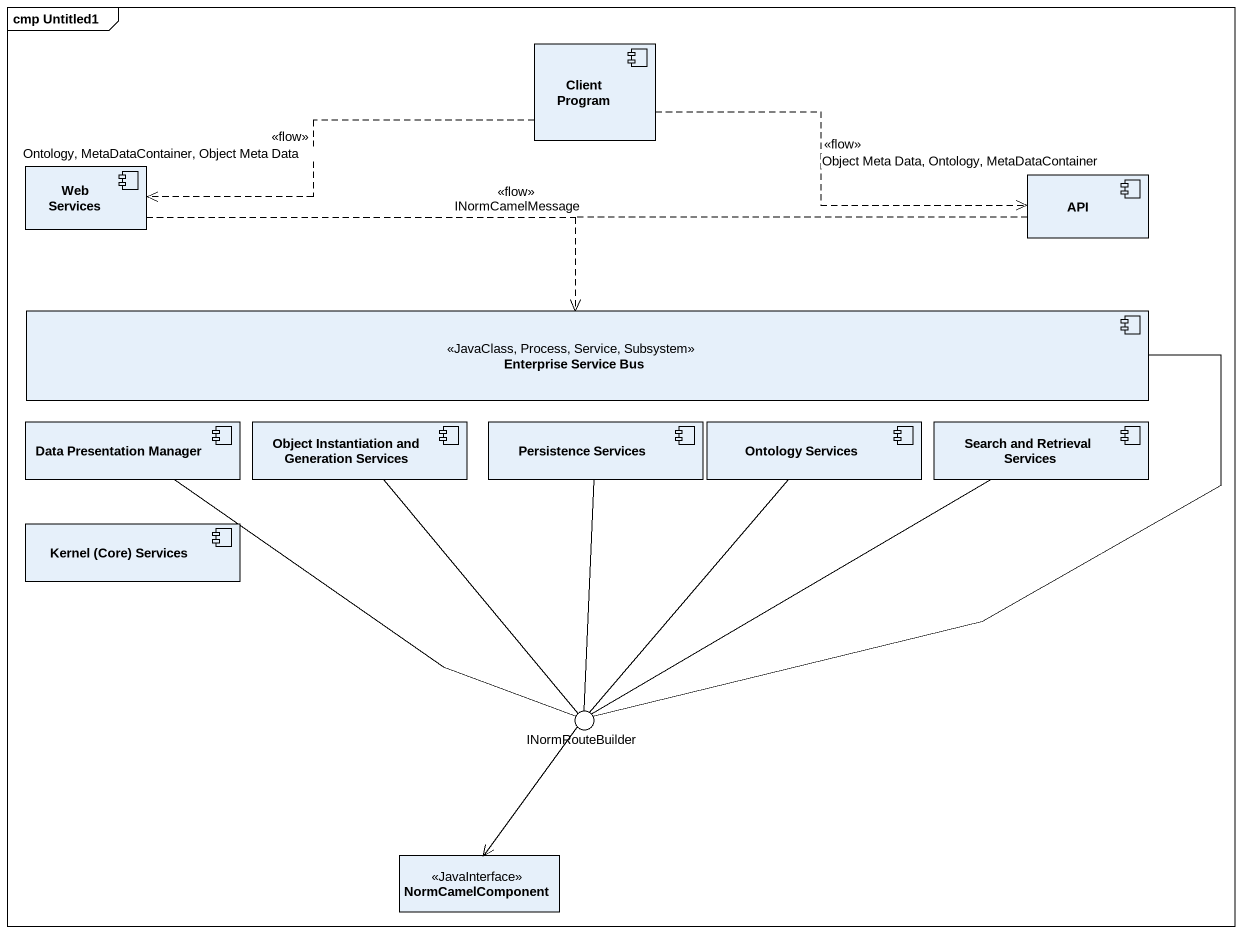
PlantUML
@startuml
mainframe cmp Untitled1
allowmixing
hide circle
hide empty members
component "Client Program" as Client_Program
component "Web Services" as Web_Services
component API
component "Enterprise Service Bus" as Enterprise_Service_Bus <<JavaClass, Process, Service, Subsystem>>
component "Data Presentation Manager" as Data_Presentation_Manager
component "Object Instantiation and Generation Services" as Object_Instantiation_and
component "Persistence Services" as Persistence_Services
component "Ontology Services" as Ontology_Services
component "Search and Retrieval Services" as Search_and_Retrieval
component "Kernel (Core) Services" as Kernel_Core_Services
() INormRouteBuilder
interface NormCamelComponent <<JavaInterface>>
Client_Program .left.> Web_Services : <<flow>>\nOntology, MetaDataContainer, Object Meta Data
Client_Program .right.> API : <<flow>>\nObject Meta Data, Ontology, MetaDataContainer
Web_Services .right.> Enterprise_Service_Bus : <<flow>>\nINormCamelMessage
API .left.> Enterprise_Service_Bus
Enterprise_Service_Bus -- INormRouteBuilder
Data_Presentation_Manager -right- INormRouteBuilder
Object_Instantiation_and -- INormRouteBuilder
Persistence_Services -- INormRouteBuilder
Ontology_Services -- INormRouteBuilder
Search_and_Retrieval -left- INormRouteBuilder
INormRouteBuilder --> NormCamelComponent
@enduml
